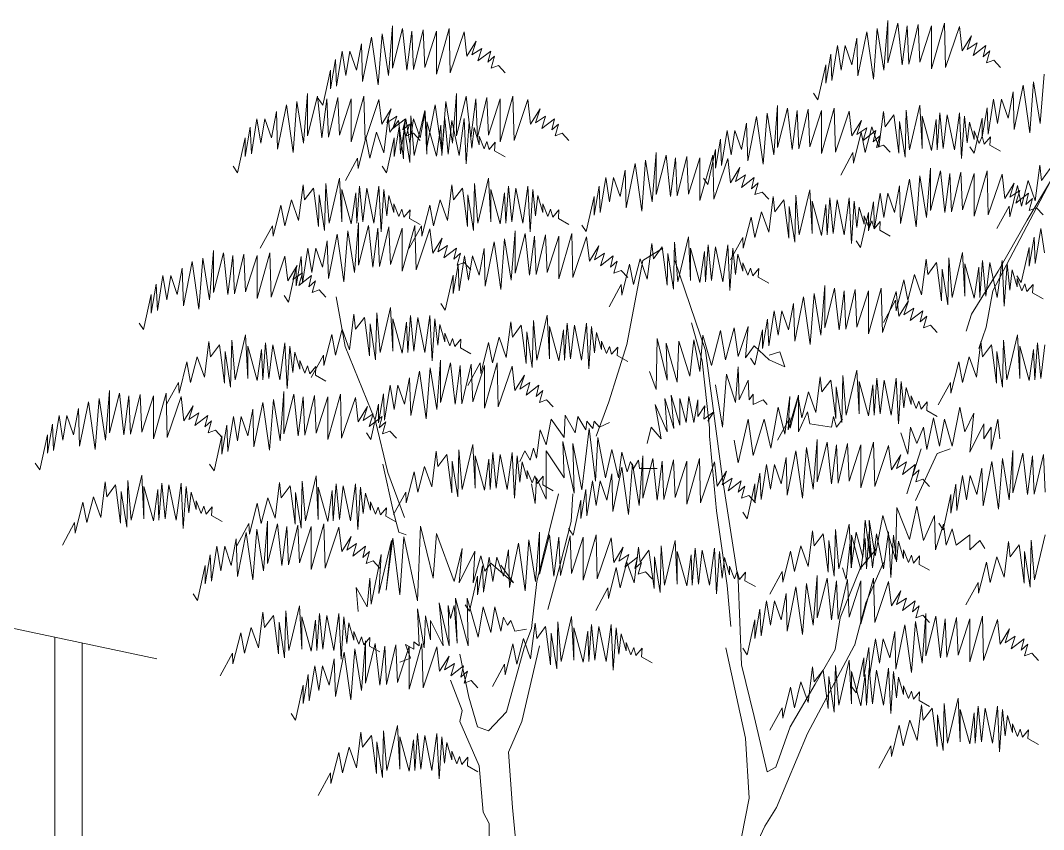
# Model space of a CAD drawing. Header units: metres. Extents: x 1628 to 1845, y 824 to 931.
# Drawn here: x 1634.07 to 1639.51, y 834.41 to 838.7 of the extents above; entities that cross this region are included whole.
import ezdxf

# ---------------------------------------------------------------- set-up
doc = ezdxf.new("R2010")
doc.units = ezdxf.units.M
doc.header["$LTSCALE"] = 0.15
doc.layers.add('Alvenaria ext', color=5, linetype='Continuous', lineweight=5)
doc.layers.add('P-ARVORE', color=114, linetype='Continuous', lineweight=0)

msp = doc.modelspace()

# ---------------------------------------------------------------- linework, layer by layer
at = {"layer": 'Alvenaria ext'}
for p, q in [((1631.4761, 836.0148), (1634.7964, 835.3148)), ((1634.2554, 835.4288), (1634.2554, 834.1768)), ((1634.3993, 835.3985), (1634.3993, 834.1768))]:
    msp.add_line(p, q, dxfattribs=at)
at = {"layer": 'P-ARVORE', "linetype": 'Continuous'}
for points in [[(1635.6538, 838.2881), (1635.6773, 838.2531), (1635.7186, 838.4389), (1635.7186, 838.3407), (1635.7451, 838.495), (1635.751, 838.3548), (1635.7804, 838.5406), (1635.801, 838.4109), (1635.8217, 838.5406), (1635.857, 838.4389), (1635.8835, 838.5792), (1635.8894, 838.3793), (1635.9365, 838.6143), (1635.9719, 838.3618), (1635.9925, 838.6318), (1636.0278, 838.4109), (1636.0485, 838.6739), (1636.0485, 838.4494), (1636.1015, 838.6598), (1636.125, 838.4389), (1636.1515, 838.6458), (1636.1604, 838.4424), (1636.2105, 838.6528), (1636.2193, 838.453), (1636.2812, 838.6458), (1636.2812, 838.4179), (1636.3489, 838.6598), (1636.3548, 838.4249), (1636.4284, 838.6423), (1636.4432, 838.5126), (1636.4932, 838.5932), (1636.4697, 838.5196), (1636.5227, 838.5546), (1636.5021, 838.488), (1636.5698, 838.5406), (1636.5551, 838.481), (1636.5904, 838.5126), (1636.5728, 838.4494), (1636.611, 838.4635), (1636.6464, 838.4249)], [(1638.2844, 838.317), (1638.308, 838.282), (1638.3492, 838.4678), (1638.3492, 838.3696), (1638.3757, 838.5239), (1638.3816, 838.3837), (1638.4111, 838.5695), (1638.4317, 838.4398), (1638.4523, 838.5695), (1638.4877, 838.4678), (1638.5142, 838.6081), (1638.5201, 838.4082), (1638.5672, 838.6431), (1638.6025, 838.3907), (1638.6232, 838.6607), (1638.6585, 838.4398), (1638.6791, 838.7028), (1638.6791, 838.4783), (1638.7322, 838.6887), (1638.7557, 838.4678), (1638.7822, 838.6747), (1638.7911, 838.4713), (1638.8411, 838.6817), (1638.85, 838.4818), (1638.9118, 838.6747), (1638.9118, 838.4468), (1638.9796, 838.6887), (1638.9855, 838.4538), (1639.0591, 838.6712), (1639.0738, 838.5415), (1639.1239, 838.6221), (1639.1003, 838.5485), (1639.1534, 838.5835), (1639.1327, 838.5169), (1639.2005, 838.5695), (1639.1858, 838.5099), (1639.2211, 838.5415), (1639.2034, 838.4783), (1639.2417, 838.4924), (1639.2771, 838.4538)], [(1639.1147, 838.0328), (1639.1383, 837.9977), (1639.1795, 838.1835), (1639.1795, 838.0854), (1639.206, 838.2397), (1639.2119, 838.0994), (1639.2413, 838.2852), (1639.262, 838.1555), (1639.2826, 838.2852), (1639.3179, 838.1835), (1639.3444, 838.3238), (1639.3503, 838.1239), (1639.3975, 838.3589), (1639.4328, 838.1064), (1639.4534, 838.3764), (1639.4888, 838.1555), (1639.5094, 838.4185)], [(1635.2016, 837.9288), (1635.2252, 837.8937), (1635.2664, 838.0795), (1635.2664, 837.9814), (1635.2929, 838.1357), (1635.2988, 837.9954), (1635.3283, 838.1812), (1635.3489, 838.0515), (1635.3695, 838.1812), (1635.4049, 838.0795), (1635.4314, 838.2198), (1635.4373, 838.0199), (1635.4844, 838.2549), (1635.5197, 838.0024), (1635.5404, 838.2724), (1635.5757, 838.0515), (1635.5963, 838.3145), (1635.5963, 838.0901), (1635.6493, 838.3005), (1635.6729, 838.0795), (1635.6994, 838.2864), (1635.7083, 838.0831), (1635.7583, 838.2935), (1635.7672, 838.0936), (1635.829, 838.2864), (1635.829, 838.0585), (1635.8968, 838.3005), (1635.9027, 838.0655), (1635.9763, 838.2829), (1635.991, 838.1532), (1636.0411, 838.2338), (1636.0175, 838.1602), (1636.0706, 838.1953), (1636.0499, 838.1286), (1636.1177, 838.1812), (1636.103, 838.1216), (1636.1383, 838.1532), (1636.1206, 838.0901), (1636.1589, 838.1041), (1636.1943, 838.0655)], [(1635.9926, 837.9288), (1636.0161, 837.8937), (1636.0574, 838.0795), (1636.0574, 837.9814), (1636.0839, 838.1357), (1636.0898, 837.9954), (1636.1192, 838.1812), (1636.1398, 838.0515), (1636.1605, 838.1812), (1636.1958, 838.0795), (1636.2223, 838.2198), (1636.2282, 838.0199), (1636.2753, 838.2549), (1636.3107, 838.0024), (1636.3313, 838.2724), (1636.3666, 838.0515), (1636.3873, 838.3145), (1636.3873, 838.0901), (1636.4403, 838.3005), (1636.4638, 838.0795), (1636.4904, 838.2864), (1636.4992, 838.0831), (1636.5493, 838.2935), (1636.5581, 838.0936), (1636.62, 838.2864), (1636.62, 838.0585), (1636.6877, 838.3005), (1636.6936, 838.0655), (1636.7672, 838.2829), (1636.782, 838.1532), (1636.832, 838.2338), (1636.8085, 838.1602), (1636.8615, 838.1953), (1636.8409, 838.1286), (1636.9086, 838.1812), (1636.8939, 838.1216), (1636.9292, 838.1532), (1636.9116, 838.0901), (1636.9499, 838.1041), (1636.9852, 838.0655)], [(1635.7981, 837.8533), (1635.8629, 837.9725), (1635.8658, 837.9164), (1635.9071, 838.0812), (1635.9277, 837.9725), (1635.963, 838.1093), (1636.0013, 838.0006), (1636.0249, 838.1899), (1636.0337, 838.1093), (1636.0809, 838.1724), (1636.1074, 837.969), (1636.1103, 838.1373), (1636.1398, 837.948), (1636.1457, 838.197), (1636.1633, 837.9866), (1636.2193, 838.225), (1636.2311, 837.9936), (1636.2311, 838.1654), (1636.2812, 837.9831), (1636.3047, 838.1479), (1636.3106, 837.9866), (1636.3253, 838.1829), (1636.343, 837.9936), (1636.3636, 838.1724), (1636.4019, 837.9866), (1636.4284, 838.1829), (1636.4402, 837.941), (1636.4549, 838.1654), (1636.4697, 838.0251), (1636.4814, 838.1338), (1636.508, 838.0427), (1636.508, 838.0883), (1636.5345, 838.0216), (1636.5492, 838.0602), (1636.561, 838.0181), (1636.5934, 838.0567), (1636.5904, 838.0111), (1636.6464, 837.9795)], [(1637.6993, 837.8664), (1637.7229, 837.8313), (1637.7641, 838.0171), (1637.7641, 837.919), (1637.7906, 838.0733), (1637.7965, 837.933), (1637.826, 838.1188), (1637.8466, 837.9891), (1637.8672, 838.1188), (1637.9026, 838.0171), (1637.9291, 838.1574), (1637.935, 837.9575), (1637.9821, 838.1925), (1638.0174, 837.94), (1638.0381, 838.21), (1638.0734, 837.9891), (1638.094, 838.2521), (1638.094, 838.0277), (1638.147, 838.2381), (1638.1706, 838.0171), (1638.1971, 838.224), (1638.206, 838.0207), (1638.256, 838.2311), (1638.2649, 838.0312), (1638.3267, 838.224), (1638.3267, 837.9961), (1638.3945, 838.2381), (1638.4004, 838.0031), (1638.474, 838.2205), (1638.4887, 838.0908), (1638.5388, 838.1714), (1638.5152, 838.0978), (1638.5682, 838.1329), (1638.5476, 838.0662), (1638.6154, 838.1188), (1638.6006, 838.0592), (1638.636, 838.0908), (1638.6183, 838.0277), (1638.6566, 838.0417), (1638.692, 838.0031)], [(1638.4288, 837.8822), (1638.4936, 838.0014), (1638.4965, 837.9453), (1638.5377, 838.1101), (1638.5584, 838.0014), (1638.5937, 838.1382), (1638.632, 838.0295), (1638.6556, 838.2188), (1638.6644, 838.1382), (1638.7115, 838.2013), (1638.738, 837.9979), (1638.741, 838.1662), (1638.7704, 837.9769), (1638.7763, 838.2259), (1638.794, 838.0154), (1638.85, 838.2539), (1638.8618, 838.0225), (1638.8618, 838.1943), (1638.9118, 838.0119), (1638.9354, 838.1768), (1638.9413, 838.0154), (1638.956, 838.2118), (1638.9737, 838.0225), (1638.9943, 838.2013), (1639.0326, 838.0154), (1639.0591, 838.2118), (1639.0709, 837.9699), (1639.0856, 838.1943), (1639.1003, 838.054), (1639.1121, 838.1627), (1639.1386, 838.0716), (1639.1386, 838.1171), (1639.1651, 838.0505), (1639.1799, 838.0891), (1639.1916, 838.047), (1639.224, 838.0856), (1639.2211, 838.04), (1639.2771, 838.0084)], [(1637.0541, 837.6168), (1637.0777, 837.5817), (1637.1189, 837.7675), (1637.1189, 837.6694), (1637.1454, 837.8237), (1637.1513, 837.6834), (1637.1807, 837.8692), (1637.2014, 837.7395), (1637.222, 837.8692), (1637.2573, 837.7675), (1637.2838, 837.9078), (1637.2897, 837.7079), (1637.3369, 837.9429), (1637.3722, 837.6904), (1637.3928, 837.9604), (1637.4282, 837.7395), (1637.4488, 838.0025), (1637.4488, 837.7781), (1637.5018, 837.9885), (1637.5254, 837.7675), (1637.5519, 837.9744), (1637.5607, 837.7711), (1637.6108, 837.9815), (1637.6196, 837.7816), (1637.6815, 837.9744), (1637.6815, 837.7465), (1637.7492, 837.9885), (1637.7551, 837.7535), (1637.8288, 837.9709), (1637.8435, 837.8412), (1637.8936, 837.9218), (1637.87, 837.8482), (1637.923, 837.8833), (1637.9024, 837.8166), (1637.9701, 837.8692), (1637.9554, 837.8096), (1637.9908, 837.8412), (1637.9731, 837.7781), (1638.0114, 837.7921), (1638.0467, 837.7535)], [(1638.5111, 837.5336), (1638.5346, 837.4985), (1638.5759, 837.6843), (1638.5759, 837.5862), (1638.6024, 837.7405), (1638.6083, 837.6002), (1638.6377, 837.786), (1638.6584, 837.6563), (1638.679, 837.786), (1638.7143, 837.6843), (1638.7408, 837.8246), (1638.7467, 837.6247), (1638.7938, 837.8597), (1638.8292, 837.6072), (1638.8498, 837.8772), (1638.8852, 837.6563), (1638.9058, 837.9193), (1638.9058, 837.6949), (1638.9588, 837.9053), (1638.9824, 837.6843), (1639.0089, 837.8912), (1639.0177, 837.6878), (1639.0678, 837.8983), (1639.0766, 837.6984), (1639.1385, 837.8912), (1639.1385, 837.6633), (1639.2062, 837.9053), (1639.2121, 837.6703), (1639.2857, 837.8877), (1639.3005, 837.758), (1639.3505, 837.8386), (1639.327, 837.765), (1639.38, 837.8001), (1639.3594, 837.7334), (1639.4271, 837.786), (1639.4124, 837.7264), (1639.4477, 837.758), (1639.4301, 837.6949), (1639.4684, 837.7089), (1639.5037, 837.6703)], [(1639.259, 837.5979), (1639.3238, 837.7172), (1639.3268, 837.661), (1639.368, 837.8259), (1639.3886, 837.7172), (1639.424, 837.8539), (1639.4623, 837.7452), (1639.4858, 837.9346), (1639.4947, 837.8539), (1639.5418, 837.917)], [(1635.346, 837.4939), (1635.4108, 837.6132), (1635.4137, 837.557), (1635.4549, 837.7219), (1635.4756, 837.6132), (1635.5109, 837.7499), (1635.5492, 837.6412), (1635.5728, 837.8306), (1635.5816, 837.7499), (1635.6287, 837.813), (1635.6552, 837.6096), (1635.6582, 837.778), (1635.6876, 837.5886), (1635.6935, 837.8376), (1635.7112, 837.6272), (1635.7672, 837.8656), (1635.7789, 837.6342), (1635.7789, 837.806), (1635.829, 837.6237), (1635.8526, 837.7885), (1635.8585, 837.6272), (1635.8732, 837.8236), (1635.8909, 837.6342), (1635.9115, 837.813), (1635.9498, 837.6272), (1635.9763, 837.8236), (1635.9881, 837.5816), (1636.0028, 837.806), (1636.0175, 837.6658), (1636.0293, 837.7745), (1636.0558, 837.6833), (1636.0558, 837.7289), (1636.0823, 837.6622), (1636.0971, 837.7008), (1636.1088, 837.6587), (1636.1412, 837.6973), (1636.1383, 837.6517), (1636.1943, 837.6202)], [(1636.1369, 837.4939), (1636.2017, 837.6132), (1636.2046, 837.557), (1636.2459, 837.7219), (1636.2665, 837.6132), (1636.3018, 837.7499), (1636.3401, 837.6412), (1636.3637, 837.8306), (1636.3725, 837.7499), (1636.4197, 837.813), (1636.4462, 837.6096), (1636.4491, 837.778), (1636.4786, 837.5886), (1636.4845, 837.8376), (1636.5021, 837.6272), (1636.5581, 837.8656), (1636.5699, 837.6342), (1636.5699, 837.806), (1636.62, 837.6237), (1636.6435, 837.7885), (1636.6494, 837.6272), (1636.6641, 837.8236), (1636.6818, 837.6342), (1636.7024, 837.813), (1636.7407, 837.6272), (1636.7672, 837.8236), (1636.779, 837.5816), (1636.7937, 837.806), (1636.8085, 837.6658), (1636.8203, 837.7745), (1636.8468, 837.6833), (1636.8468, 837.7289), (1636.8733, 837.6622), (1636.888, 837.7008), (1636.8998, 837.6587), (1636.9322, 837.6973), (1636.9292, 837.6517), (1636.9852, 837.6202)], [(1639.0949, 837.053), (1639.1244, 837.1442), (1639.2658, 837.3721), (1639.4189, 837.6421), (1639.5426, 837.849), (1639.2363, 837.2669), (1639.201, 837.0741), (1639.1627, 836.9618)], [(1637.8437, 837.4315), (1637.9085, 837.5508), (1637.9114, 837.4946), (1637.9526, 837.6595), (1637.9733, 837.5508), (1638.0086, 837.6875), (1638.0469, 837.5788), (1638.0705, 837.7682), (1638.0793, 837.6875), (1638.1264, 837.7506), (1638.1529, 837.5472), (1638.1559, 837.7156), (1638.1853, 837.5262), (1638.1912, 837.7752), (1638.2089, 837.5648), (1638.2649, 837.8032), (1638.2766, 837.5718), (1638.2766, 837.7436), (1638.3267, 837.5613), (1638.3503, 837.7261), (1638.3562, 837.5648), (1638.3709, 837.7612), (1638.3886, 837.5718), (1638.4092, 837.7506), (1638.4475, 837.5648), (1638.474, 837.7612), (1638.4858, 837.5192), (1638.5005, 837.7436), (1638.5152, 837.6034), (1638.527, 837.7121), (1638.5535, 837.6209), (1638.5535, 837.6665), (1638.58, 837.5998), (1638.5948, 837.6384), (1638.6065, 837.5963), (1638.6389, 837.6349), (1638.636, 837.5893), (1638.692, 837.5578)], [(1635.4722, 837.2424), (1635.4958, 837.2073), (1635.537, 837.3931), (1635.537, 837.295), (1635.5635, 837.4492), (1635.5694, 837.309), (1635.5989, 837.4948), (1635.6195, 837.3651), (1635.6401, 837.4948), (1635.6755, 837.3931), (1635.702, 837.5334), (1635.7079, 837.3335), (1635.755, 837.5685), (1635.7903, 837.316), (1635.8109, 837.586), (1635.8463, 837.3651), (1635.8669, 837.6281), (1635.8669, 837.4037), (1635.9199, 837.6141), (1635.9435, 837.3931), (1635.97, 837.6), (1635.9788, 837.3966), (1636.0289, 837.6071), (1636.0377, 837.4072), (1636.0996, 837.6), (1636.0996, 837.3721), (1636.1674, 837.6141), (1636.1732, 837.3791), (1636.2469, 837.5965), (1636.2616, 837.4668), (1636.3117, 837.5474), (1636.2881, 837.4738), (1636.3411, 837.5089), (1636.3205, 837.4422), (1636.3883, 837.4948), (1636.3735, 837.4352), (1636.4089, 837.4668), (1636.3912, 837.4037), (1636.4295, 837.4177), (1636.4648, 837.3791)], [(1636.3048, 837.2008), (1636.3283, 837.1657), (1636.3696, 837.3515), (1636.3696, 837.2534), (1636.3961, 837.4076), (1636.402, 837.2674), (1636.4314, 837.4532), (1636.4521, 837.3235), (1636.4727, 837.4532), (1636.508, 837.3515), (1636.5345, 837.4918), (1636.5404, 837.2919), (1636.5875, 837.5269), (1636.6229, 837.2744), (1636.6435, 837.5444), (1636.6789, 837.3235), (1636.6995, 837.5865), (1636.6995, 837.3621), (1636.7525, 837.5725), (1636.7761, 837.3515), (1636.8026, 837.5584), (1636.8114, 837.355), (1636.8615, 837.5655), (1636.8703, 837.3656), (1636.9322, 837.5584), (1636.9322, 837.3305), (1636.9999, 837.5725), (1637.0058, 837.3375), (1637.0794, 837.5549), (1637.0942, 837.4252), (1637.1442, 837.5058), (1637.1207, 837.4322), (1637.1737, 837.4673), (1637.1531, 837.4006), (1637.2208, 837.4532), (1637.2061, 837.3936), (1637.2414, 837.4252), (1637.2238, 837.3621), (1637.2621, 837.3761), (1637.2974, 837.3375)], [(1639.3645, 837.3464), (1639.388, 837.3113), (1639.4293, 837.4971), (1639.4293, 837.399), (1639.4558, 837.5532), (1639.4617, 837.413), (1639.4911, 837.5988), (1639.5117, 837.4691)], [(1637.1984, 837.1819), (1637.2632, 837.3012), (1637.2662, 837.245), (1637.3074, 837.4099), (1637.328, 837.3012), (1637.3634, 837.4379), (1637.4017, 837.3292), (1637.4252, 837.5186), (1637.4341, 837.4379), (1637.4812, 837.501), (1637.5077, 837.2976), (1637.5106, 837.466), (1637.5401, 837.2766), (1637.546, 837.5256), (1637.5637, 837.3152), (1637.6196, 837.5536), (1637.6314, 837.3222), (1637.6314, 837.494), (1637.6815, 837.3117), (1637.705, 837.4765), (1637.7109, 837.3152), (1637.7257, 837.5116), (1637.7433, 837.3222), (1637.764, 837.501), (1637.8022, 837.3152), (1637.8288, 837.5116), (1637.8405, 837.2696), (1637.8553, 837.494), (1637.87, 837.3538), (1637.8818, 837.4625), (1637.9083, 837.3713), (1637.9083, 837.4169), (1637.9348, 837.3502), (1637.9495, 837.3888), (1637.9613, 837.3467), (1637.9937, 837.3853), (1637.9908, 837.3397), (1638.0467, 837.3082)], [(1634.7021, 837.0968), (1634.7257, 837.0617), (1634.7669, 837.2475), (1634.7669, 837.1494), (1634.7934, 837.3036), (1634.7993, 837.1634), (1634.8287, 837.3492), (1634.8494, 837.2195), (1634.87, 837.3492), (1634.9053, 837.2475), (1634.9318, 837.3878), (1634.9377, 837.1879), (1634.9849, 837.4229), (1635.0202, 837.1704), (1635.0408, 837.4404), (1635.0762, 837.2195), (1635.0968, 837.4825), (1635.0968, 837.2581), (1635.1498, 837.4685), (1635.1734, 837.2475), (1635.1999, 837.4544), (1635.2087, 837.251), (1635.2588, 837.4614), (1635.2676, 837.2616), (1635.3295, 837.4544), (1635.3295, 837.2265), (1635.3972, 837.4685), (1635.4031, 837.2335), (1635.4768, 837.4509), (1635.4915, 837.3212), (1635.5416, 837.4018), (1635.518, 837.3282), (1635.571, 837.3633), (1635.5504, 837.2966), (1635.6181, 837.3492), (1635.6034, 837.2896), (1635.6388, 837.3212), (1635.6211, 837.2581), (1635.6594, 837.2721), (1635.6947, 837.2335)], [(1638.6554, 837.0987), (1638.7202, 837.218), (1638.7232, 837.1618), (1638.7644, 837.3267), (1638.785, 837.218), (1638.8204, 837.3547), (1638.8586, 837.246), (1638.8822, 837.4354), (1638.891, 837.3547), (1638.9382, 837.4178), (1638.9647, 837.2144), (1638.9676, 837.3828), (1638.9971, 837.1934), (1639.003, 837.4424), (1639.0206, 837.232), (1639.0766, 837.4704), (1639.0884, 837.239), (1639.0884, 837.4108), (1639.1385, 837.2285), (1639.162, 837.3933), (1639.1679, 837.232), (1639.1827, 837.4284), (1639.2003, 837.239), (1639.2209, 837.4178), (1639.2592, 837.232), (1639.2857, 837.4284), (1639.2975, 837.1864), (1639.3123, 837.4108), (1639.327, 837.2706), (1639.3388, 837.3793), (1639.3653, 837.2881), (1639.3653, 837.3337), (1639.3918, 837.267), (1639.4065, 837.3056), (1639.4183, 837.2635), (1639.4507, 837.3021), (1639.4477, 837.2565), (1639.5037, 837.225)], [(1637.9491, 836.9096), (1637.9727, 836.8745), (1638.0139, 837.0603), (1638.0139, 836.9622), (1638.0404, 837.1164), (1638.0463, 836.9762), (1638.0758, 837.162), (1638.0964, 837.0323), (1638.117, 837.162), (1638.1523, 837.0603), (1638.1788, 837.2006), (1638.1847, 837.0007), (1638.2319, 837.2357), (1638.2672, 836.9832), (1638.2878, 837.2532), (1638.3232, 837.0323), (1638.3438, 837.2953), (1638.3438, 837.0709), (1638.3968, 837.2813), (1638.4204, 837.0603), (1638.4469, 837.2672), (1638.4557, 837.0638), (1638.5058, 837.2742), (1638.5146, 837.0744), (1638.5765, 837.2672), (1638.5765, 837.0393), (1638.6442, 837.2813), (1638.6501, 837.0463), (1638.7238, 837.2637), (1638.7385, 837.134), (1638.7886, 837.2146), (1638.765, 837.141), (1638.818, 837.1761), (1638.7974, 837.1094), (1638.8651, 837.162), (1638.8504, 837.1024), (1638.8858, 837.134), (1638.8681, 837.0709), (1638.9064, 837.0849), (1638.9417, 837.0463)], [(1635.6165, 836.8075), (1635.6813, 836.9268), (1635.6843, 836.8706), (1635.7255, 837.0355), (1635.7461, 836.9268), (1635.7815, 837.0635), (1635.8198, 836.9548), (1635.8433, 837.1442), (1635.8522, 837.0635), (1635.8993, 837.1266), (1635.9258, 836.9232), (1635.9288, 837.0916), (1635.9582, 836.9022), (1635.9641, 837.1512), (1635.9818, 836.9408), (1636.0377, 837.1792), (1636.0495, 836.9478), (1636.0495, 837.1196), (1636.0996, 836.9373), (1636.1232, 837.1021), (1636.1291, 836.9408), (1636.1438, 837.1372), (1636.1615, 836.9478), (1636.1821, 837.1266), (1636.2204, 836.9408), (1636.2469, 837.1372), (1636.2587, 836.8952), (1636.2734, 837.1196), (1636.2881, 836.9794), (1636.2999, 837.0881), (1636.3264, 836.9969), (1636.3264, 837.0425), (1636.3529, 836.9758), (1636.3676, 837.0144), (1636.3794, 836.9723), (1636.4118, 837.0109), (1636.4089, 836.9653), (1636.4648, 836.9338)], [(1636.4491, 836.7659), (1636.5139, 836.8852), (1636.5169, 836.829), (1636.5581, 836.9939), (1636.5787, 836.8852), (1636.6141, 837.0219), (1636.6523, 836.9132), (1636.6759, 837.1026), (1636.6847, 837.0219), (1636.7319, 837.085), (1636.7584, 836.8816), (1636.7613, 837.05), (1636.7908, 836.8606), (1636.7967, 837.1096), (1636.8144, 836.8992), (1636.8703, 837.1376), (1636.8821, 836.9062), (1636.8821, 837.078), (1636.9322, 836.8957), (1636.9557, 837.0605), (1636.9616, 836.8992), (1636.9764, 837.0956), (1636.994, 836.9062), (1637.0146, 837.085), (1637.0529, 836.8992), (1637.0794, 837.0956), (1637.0912, 836.8536), (1637.106, 837.078), (1637.1207, 836.9378), (1637.1325, 837.0465), (1637.159, 836.9553), (1637.159, 837.0009), (1637.1855, 836.9342), (1637.2002, 836.9728), (1637.212, 836.9307), (1637.2444, 836.9693), (1637.2414, 836.9237), (1637.2974, 836.8922)], [(1634.8464, 836.6619), (1634.9112, 836.7811), (1634.9142, 836.725), (1634.9554, 836.8899), (1634.976, 836.7811), (1635.0114, 836.9179), (1635.0497, 836.8092), (1635.0732, 836.9986), (1635.0821, 836.9179), (1635.1292, 836.981), (1635.1557, 836.7776), (1635.1586, 836.946), (1635.1881, 836.7566), (1635.194, 837.0056), (1635.2117, 836.7952), (1635.2676, 837.0336), (1635.2794, 836.8022), (1635.2794, 836.974), (1635.3295, 836.7917), (1635.353, 836.9565), (1635.3589, 836.7952), (1635.3737, 836.9916), (1635.3913, 836.8022), (1635.412, 836.981), (1635.4502, 836.7952), (1635.4768, 836.9916), (1635.4885, 836.7496), (1635.5033, 836.974), (1635.518, 836.8338), (1635.5298, 836.9425), (1635.5563, 836.8513), (1635.5563, 836.8969), (1635.5828, 836.8302), (1635.5975, 836.8688), (1635.6093, 836.8267), (1635.6417, 836.8653), (1635.6388, 836.8197), (1635.6947, 836.7882)], [(1637.413, 836.8391), (1637.4484, 836.7444), (1637.4543, 837.0144), (1637.5073, 836.7935), (1637.5014, 836.9899), (1637.5603, 836.783), (1637.5692, 837.0004), (1637.6281, 836.8146), (1637.6487, 837.0074), (1637.6811, 836.8391), (1637.6958, 837.032), (1637.7429, 836.8707), (1637.7901, 837.0565), (1637.8166, 836.9022), (1637.8637, 837.0706), (1637.8843, 836.9198), (1637.9373, 837.0776), (1637.9226, 836.9128), (1637.9697, 836.9759), (1638.0493, 836.9022), (1638.1317, 836.8637), (1638.1052, 836.9443), (1638.0493, 836.9268)], [(1638.9468, 836.6619), (1639.0116, 836.7811), (1639.0146, 836.725), (1639.0558, 836.8899), (1639.0764, 836.7811), (1639.1118, 836.9179), (1639.15, 836.8092), (1639.1736, 836.9986), (1639.1824, 836.9179), (1639.2296, 836.981), (1639.2561, 836.7776), (1639.259, 836.946), (1639.2885, 836.7566), (1639.2944, 837.0056), (1639.312, 836.7952), (1639.368, 837.0336), (1639.3798, 836.8022), (1639.3798, 836.974), (1639.4299, 836.7917), (1639.4534, 836.9565), (1639.4593, 836.7952), (1639.474, 836.9916), (1639.4917, 836.8022), (1639.5123, 836.981)], [(1635.9093, 836.5144), (1635.9329, 836.4793), (1635.9741, 836.6651), (1635.9741, 836.567), (1636.0006, 836.7212), (1636.0065, 836.581), (1636.036, 836.7668), (1636.0566, 836.6371), (1636.0772, 836.7668), (1636.1126, 836.6651), (1636.1391, 836.8054), (1636.145, 836.6055), (1636.1921, 836.8405), (1636.2274, 836.588), (1636.248, 836.858), (1636.2834, 836.6371), (1636.304, 836.9001), (1636.304, 836.6757), (1636.357, 836.8861), (1636.3806, 836.6651), (1636.4071, 836.872), (1636.4159, 836.6686), (1636.466, 836.879), (1636.4748, 836.6792), (1636.5367, 836.872), (1636.5367, 836.6441), (1636.6044, 836.8861), (1636.6103, 836.6511), (1636.684, 836.8685), (1636.6987, 836.7388), (1636.7488, 836.8194), (1636.7252, 836.7458), (1636.7782, 836.7809), (1636.7576, 836.7142), (1636.8254, 836.7668), (1636.8106, 836.7072), (1636.846, 836.7388), (1636.8283, 836.6757), (1636.8666, 836.6897), (1636.9019, 836.6511)], [(1637.7636, 836.769), (1637.8019, 836.5446), (1637.8225, 836.8251), (1637.8696, 836.6743), (1637.8843, 836.8637), (1637.8902, 836.6883), (1637.9373, 836.7935), (1637.9432, 836.6883), (1637.9639, 836.7199), (1637.9639, 836.6638), (1638.0169, 836.6883), (1638.0375, 836.6638)], [(1638.0934, 836.4747), (1638.1582, 836.5939), (1638.1612, 836.5378), (1638.2024, 836.7027), (1638.223, 836.5939), (1638.2584, 836.7307), (1638.2967, 836.622), (1638.3202, 836.8114), (1638.3291, 836.7307), (1638.3762, 836.7938), (1638.4027, 836.5904), (1638.4056, 836.7588), (1638.4351, 836.5694), (1638.441, 836.8184), (1638.4587, 836.608), (1638.5146, 836.8464), (1638.5264, 836.615), (1638.5264, 836.7868), (1638.5765, 836.6045), (1638.6001, 836.7693), (1638.6059, 836.608), (1638.6207, 836.8044), (1638.6383, 836.615), (1638.659, 836.7938), (1638.6973, 836.608), (1638.7238, 836.8044), (1638.7355, 836.5624), (1638.7503, 836.7868), (1638.765, 836.6465), (1638.7768, 836.7553), (1638.8033, 836.6641), (1638.8033, 836.7097), (1638.8298, 836.643), (1638.8445, 836.6816), (1638.8563, 836.6395), (1638.8887, 836.6781), (1638.8858, 836.6325), (1638.9417, 836.601)], [(1634.1505, 836.3526), (1634.1741, 836.3175), (1634.2153, 836.5034), (1634.2153, 836.4052), (1634.2418, 836.5595), (1634.2477, 836.4192), (1634.2772, 836.6051), (1634.2978, 836.4753), (1634.3184, 836.6051), (1634.3538, 836.5034), (1634.3803, 836.6436), (1634.3862, 836.4437), (1634.4333, 836.6787), (1634.4686, 836.4262), (1634.4893, 836.6962), (1634.5246, 836.4753), (1634.5452, 836.7383), (1634.5452, 836.5139), (1634.5982, 836.7243), (1634.6218, 836.5034), (1634.6483, 836.7103), (1634.6571, 836.5069), (1634.7072, 836.7173), (1634.7161, 836.5174), (1634.7779, 836.7103), (1634.7779, 836.4823), (1634.8457, 836.7243), (1634.8515, 836.4893), (1634.9252, 836.7067), (1634.9399, 836.577), (1634.99, 836.6577), (1634.9664, 836.584), (1635.0194, 836.6191), (1634.9988, 836.5525), (1635.0666, 836.6051), (1635.0518, 836.5454), (1635.0872, 836.577), (1635.0695, 836.5139), (1635.1078, 836.5279), (1635.1431, 836.4893)], [(1635.0767, 836.3479), (1635.1003, 836.3129), (1635.1415, 836.4987), (1635.1415, 836.4005), (1635.1681, 836.5548), (1635.1739, 836.4146), (1635.2034, 836.6004), (1635.224, 836.4707), (1635.2446, 836.6004), (1635.28, 836.4987), (1635.3065, 836.639), (1635.3124, 836.4391), (1635.3595, 836.6741), (1635.3949, 836.4216), (1635.4155, 836.6916), (1635.4508, 836.4707), (1635.4714, 836.7337), (1635.4714, 836.5093), (1635.5245, 836.7197), (1635.548, 836.4987), (1635.5745, 836.7056), (1635.5834, 836.5022), (1635.6334, 836.7126), (1635.6423, 836.5128), (1635.7041, 836.7056), (1635.7041, 836.4777), (1635.7719, 836.7197), (1635.7778, 836.4847), (1635.8514, 836.7021), (1635.8661, 836.5724), (1635.9162, 836.653), (1635.8926, 836.5794), (1635.9457, 836.6145), (1635.925, 836.5478), (1635.9928, 836.6004), (1635.9781, 836.5408), (1636.0134, 836.5724), (1635.9957, 836.5093), (1636.034, 836.5233), (1636.0694, 836.4847)], [(1637.4013, 836.4569), (1637.4219, 836.5446), (1637.4749, 836.4814), (1637.4425, 836.6638), (1637.5073, 836.52), (1637.4955, 836.6953), (1637.5427, 836.5375), (1637.5279, 836.7129), (1637.5751, 836.5551), (1637.5751, 836.6953), (1637.6075, 836.5691), (1637.6222, 836.7059), (1637.6487, 836.5691), (1637.6693, 836.6883), (1637.6693, 836.6007), (1637.7076, 836.6568), (1637.7017, 836.5866), (1637.7547, 836.6252), (1637.7223, 836.5761)], [(1637.8637, 836.4744), (1637.8843, 836.3552), (1637.9373, 836.5866), (1637.9639, 836.3938), (1638.0228, 836.5866), (1638.0581, 836.4323), (1638.0964, 836.6498), (1638.1317, 836.506), (1638.1583, 836.7059), (1638.1494, 836.5305), (1638.2054, 836.7129), (1638.2054, 836.52), (1638.2525, 836.6252), (1638.2643, 836.5621), (1638.3792, 836.5446), (1638.3909, 836.6007), (1638.4057, 836.5446), (1638.4381, 836.5866)], [(1638.7474, 836.513), (1638.7856, 836.4008), (1638.8004, 836.5446), (1638.8328, 836.4569), (1638.8681, 836.5446), (1638.8858, 836.4253), (1638.9211, 836.5936), (1638.9535, 836.4429), (1638.98, 836.5866), (1639.0213, 836.4429), (1639.0625, 836.6498), (1639.089, 836.52), (1639.1362, 836.6182), (1639.1155, 836.4113), (1639.1892, 836.5621), (1639.1892, 836.4814), (1639.2275, 836.5446), (1639.2275, 836.4253), (1639.2628, 836.5866), (1639.2746, 836.4814)], [(1636.7238, 836.3622), (1636.7503, 836.4183), (1636.7798, 836.3692), (1636.7974, 836.4323), (1636.8122, 836.3797), (1636.8328, 836.5305), (1636.8652, 836.4499), (1636.8917, 836.5866), (1636.9594, 836.4884), (1636.9653, 836.6077), (1637.0184, 836.513), (1637.0331, 836.6007), (1637.0743, 836.5305), (1637.0802, 836.5761), (1637.1126, 836.5375), (1637.1185, 836.5761), (1637.148, 836.5446), (1637.201, 836.5691)], [(1636.7857, 836.243), (1636.8063, 836.1378), (1636.8122, 836.2745), (1636.8652, 836.1623), (1636.8652, 836.4183), (1636.9594, 836.2745), (1636.9536, 836.4674), (1637.0125, 836.1939), (1637.0066, 836.4569), (1637.0537, 836.2114), (1637.092, 836.5375), (1637.1273, 836.257), (1637.1391, 836.4884), (1637.1804, 836.2745), (1637.2128, 836.4253), (1637.2481, 836.2745), (1637.2658, 836.4113), (1637.2952, 836.3061), (1637.3129, 836.3622), (1637.3276, 836.3236), (1637.3541, 836.3692), (1637.36, 836.3236), (1637.4543, 836.3236)], [(1636.0536, 836.0795), (1636.1184, 836.1987), (1636.1214, 836.1426), (1636.1626, 836.3075), (1636.1832, 836.1987), (1636.2186, 836.3355), (1636.2569, 836.2268), (1636.2804, 836.4162), (1636.2893, 836.3355), (1636.3364, 836.3986), (1636.3629, 836.1952), (1636.3659, 836.3636), (1636.3953, 836.1742), (1636.4012, 836.4232), (1636.4189, 836.2128), (1636.4748, 836.4512), (1636.4866, 836.2198), (1636.4866, 836.3916), (1636.5367, 836.2093), (1636.5603, 836.3741), (1636.5662, 836.2128), (1636.5809, 836.4091), (1636.5986, 836.2198), (1636.6192, 836.3986), (1636.6575, 836.2128), (1636.684, 836.4091), (1636.6958, 836.1672), (1636.7105, 836.3916), (1636.7252, 836.2513), (1636.737, 836.3601), (1636.7635, 836.2689), (1636.7635, 836.3145), (1636.79, 836.2478), (1636.8047, 836.2864), (1636.8165, 836.2443), (1636.8489, 836.2829), (1636.846, 836.2373), (1636.9019, 836.2058)], [(1637.9086, 836.0926), (1637.9322, 836.0575), (1637.9734, 836.2434), (1637.9734, 836.1452), (1637.9999, 836.2995), (1638.0058, 836.1592), (1638.0353, 836.3451), (1638.0559, 836.2153), (1638.0765, 836.3451), (1638.1119, 836.2434), (1638.1384, 836.3836), (1638.1443, 836.1837), (1638.1914, 836.4187), (1638.2267, 836.1662), (1638.2474, 836.4362), (1638.2827, 836.2153), (1638.3033, 836.4783), (1638.3033, 836.2539), (1638.3563, 836.4643), (1638.3799, 836.2434), (1638.4064, 836.4503), (1638.4153, 836.2469), (1638.4653, 836.4573), (1638.4742, 836.2574), (1638.536, 836.4503), (1638.536, 836.2223), (1638.6038, 836.4643), (1638.6097, 836.2293), (1638.6833, 836.4467), (1638.698, 836.317), (1638.7481, 836.3977), (1638.7245, 836.324), (1638.7775, 836.3591), (1638.7569, 836.2925), (1638.8247, 836.3451), (1638.8099, 836.2854), (1638.8453, 836.317), (1638.8276, 836.2539), (1638.8659, 836.2679), (1638.9013, 836.2293)], [(1636.9836, 836.0059), (1637.0071, 835.9708), (1637.0484, 836.1567), (1637.0484, 836.0585), (1637.0749, 836.2128), (1637.0808, 836.0725), (1637.1102, 836.2584), (1637.1308, 836.1286), (1637.1514, 836.2584), (1637.1868, 836.1567), (1637.2133, 836.297), (1637.2192, 836.0971), (1637.2663, 836.332), (1637.3017, 836.0795), (1637.3223, 836.3496), (1637.3576, 836.1286), (1637.3782, 836.3916), (1637.3782, 836.1672), (1637.4313, 836.3776), (1637.4548, 836.1567), (1637.4813, 836.3636), (1637.4902, 836.1602), (1637.5403, 836.3706), (1637.5491, 836.1707), (1637.6109, 836.3636), (1637.6109, 836.1357), (1637.6787, 836.3776), (1637.6846, 836.1427), (1637.7582, 836.3601), (1637.7729, 836.2303), (1637.823, 836.311), (1637.7995, 836.2373), (1637.8525, 836.2724), (1637.8319, 836.2058), (1637.8996, 836.2584), (1637.8849, 836.1988), (1637.9202, 836.2303), (1637.9025, 836.1672), (1637.9408, 836.1812), (1637.9762, 836.1427)], [(1638.7798, 836.1904), (1638.8563, 836.4288)], [(1638.8269, 836.1553), (1638.9418, 836.4043), (1639.0095, 836.4288)], [(1638.9493, 836.0348), (1638.9729, 835.9997), (1639.0141, 836.1856), (1639.0141, 836.0874), (1639.0406, 836.2417), (1639.0465, 836.1014), (1639.076, 836.2873), (1639.0966, 836.1575), (1639.1172, 836.2873), (1639.1526, 836.1856), (1639.1791, 836.3258), (1639.185, 836.126), (1639.2321, 836.3609), (1639.2674, 836.1084), (1639.2881, 836.3784), (1639.3234, 836.1575), (1639.344, 836.4205), (1639.344, 836.1961), (1639.397, 836.4065), (1639.4206, 836.1856), (1639.4471, 836.3925), (1639.456, 836.1891), (1639.506, 836.3995), (1639.5149, 836.1996)], [(1634.2948, 835.9177), (1634.3596, 836.037), (1634.3626, 835.9809), (1634.4038, 836.1457), (1634.4244, 836.037), (1634.4598, 836.1737), (1634.4981, 836.065), (1634.5217, 836.2544), (1634.5305, 836.1737), (1634.5776, 836.2369), (1634.6041, 836.0335), (1634.6071, 836.2018), (1634.6365, 836.0124), (1634.6424, 836.2614), (1634.6601, 836.051), (1634.7161, 836.2895), (1634.7278, 836.058), (1634.7278, 836.2298), (1634.7779, 836.0475), (1634.8015, 836.2123), (1634.8074, 836.051), (1634.8221, 836.2474), (1634.8398, 836.058), (1634.8604, 836.2369), (1634.8987, 836.051), (1634.9252, 836.2474), (1634.937, 836.0054), (1634.9517, 836.2298), (1634.9664, 836.0896), (1634.9782, 836.1983), (1635.0047, 836.1071), (1635.0047, 836.1527), (1635.0312, 836.0861), (1635.0459, 836.1246), (1635.0577, 836.0826), (1635.0901, 836.1211), (1635.0872, 836.0755), (1635.1431, 836.044)], [(1635.2211, 835.9131), (1635.2859, 836.0323), (1635.2888, 835.9762), (1635.3301, 836.1411), (1635.3507, 836.0323), (1635.386, 836.1691), (1635.4243, 836.0604), (1635.4479, 836.2498), (1635.4567, 836.1691), (1635.5038, 836.2322), (1635.5304, 836.0288), (1635.5333, 836.1972), (1635.5628, 836.0078), (1635.5686, 836.2568), (1635.5863, 836.0464), (1635.6423, 836.2848), (1635.6541, 836.0534), (1635.6541, 836.2252), (1635.7041, 836.0429), (1635.7277, 836.2077), (1635.7336, 836.0464), (1635.7483, 836.2427), (1635.766, 836.0534), (1635.7866, 836.2322), (1635.8249, 836.0464), (1635.8514, 836.2427), (1635.8632, 836.0008), (1635.8779, 836.2252), (1635.8926, 836.0849), (1635.9044, 836.1937), (1635.9309, 836.1025), (1635.9309, 836.1481), (1635.9574, 836.0814), (1635.9722, 836.12), (1635.984, 836.0779), (1636.0164, 836.1165), (1636.0134, 836.0709), (1636.0694, 836.0394)], [(1638.4381, 835.7976), (1638.4587, 835.7345), (1638.4793, 835.9309), (1638.4852, 835.7976), (1638.5117, 835.987), (1638.5471, 835.8537), (1638.5588, 836.0501), (1638.5854, 835.8537), (1638.5795, 836.0501), (1638.6119, 835.8607), (1638.6531, 836.0747), (1638.7208, 835.8432), (1638.7267, 836.1167), (1638.7945, 835.9484), (1638.8328, 836.1237), (1638.8681, 835.9414), (1638.927, 836.0747), (1638.9329, 835.8923), (1638.9742, 836.0291), (1638.9889, 835.9169), (1639.0213, 836.0045), (1639.0419, 835.9169), (1639.1155, 835.973), (1639.1155, 835.8923), (1639.1686, 835.9414), (1639.1951, 835.8993)], [(1634.9889, 835.6592), (1635.0124, 835.6242), (1635.0537, 835.81), (1635.0537, 835.7118), (1635.0802, 835.8661), (1635.0861, 835.7259), (1635.1155, 835.9117), (1635.1361, 835.782), (1635.1568, 835.9117), (1635.1921, 835.81), (1635.2186, 835.9503), (1635.2245, 835.7504), (1635.2716, 835.9854), (1635.307, 835.7329), (1635.3276, 836.0029), (1635.3629, 835.782), (1635.3836, 836.045), (1635.3836, 835.8205), (1635.4366, 836.0309), (1635.4601, 835.81), (1635.4867, 836.0169), (1635.4955, 835.8135), (1635.5456, 836.0239), (1635.5544, 835.8241), (1635.6163, 836.0169), (1635.6163, 835.789), (1635.684, 836.0309), (1635.6899, 835.796), (1635.7635, 836.0134), (1635.7783, 835.8837), (1635.8283, 835.9643), (1635.8048, 835.8907), (1635.8578, 835.9257), (1635.8372, 835.8591), (1635.9049, 835.9117), (1635.8902, 835.8521), (1635.9255, 835.8837), (1635.9079, 835.8205), (1635.9461, 835.8346), (1635.9815, 835.796)], [(1635.8667, 835.5662), (1635.8549, 835.6924), (1635.9138, 835.5907), (1635.9285, 835.7415), (1635.9344, 835.6048), (1635.9874, 835.8678), (1635.9757, 835.6609), (1636.0434, 835.9414), (1636.0139, 835.6784), (1636.0493, 835.9554), (1636.0876, 835.6539), (1636.1082, 835.9624), (1636.1818, 835.6223), (1636.1966, 836.0185), (1636.2643, 835.7415), (1636.282, 835.98), (1636.3762, 835.724), (1636.4175, 835.8993), (1636.4027, 835.717), (1636.4852, 835.8853), (1636.4764, 835.717), (1636.5176, 835.8607), (1636.5382, 835.7801), (1636.5706, 835.8222), (1636.6914, 835.717), (1636.6237, 835.8117)], [(1638.053, 835.6577), (1638.1178, 835.777), (1638.1207, 835.7209), (1638.1619, 835.8857), (1638.1826, 835.777), (1638.2179, 835.9137), (1638.2562, 835.805), (1638.2798, 835.9944), (1638.2886, 835.9137), (1638.3357, 835.9768), (1638.3622, 835.7735), (1638.3652, 835.9418), (1638.3946, 835.7524), (1638.4005, 836.0014), (1638.4182, 835.791), (1638.4742, 836.0294), (1638.4859, 835.798), (1638.4859, 835.9698), (1638.536, 835.7875), (1638.5596, 835.9523), (1638.5655, 835.791), (1638.5802, 835.9874), (1638.5979, 835.798), (1638.6185, 835.9768), (1638.6568, 835.791), (1638.6833, 835.9874), (1638.6951, 835.7454), (1638.7098, 835.9698), (1638.7245, 835.8296), (1638.7363, 835.9383), (1638.7628, 835.8471), (1638.7628, 835.8927), (1638.7893, 835.8261), (1638.8041, 835.8646), (1638.8158, 835.8226), (1638.8482, 835.8611), (1638.8453, 835.8155), (1638.9013, 835.784)], [(1636.4343, 835.6015), (1636.4579, 835.5664), (1636.4991, 835.7522), (1636.4991, 835.6541), (1636.5256, 835.8084), (1636.5315, 835.6681), (1636.5609, 835.8539), (1636.5816, 835.7242), (1636.6022, 835.8539), (1636.6375, 835.7522), (1636.664, 835.8925), (1636.6699, 835.6926), (1636.7171, 835.9276), (1636.7524, 835.6751), (1636.773, 835.9451), (1636.8084, 835.7242), (1636.829, 835.9872), (1636.829, 835.7628), (1636.882, 835.9732), (1636.9056, 835.7522), (1636.9321, 835.9591), (1636.9409, 835.7558), (1636.991, 835.9662), (1636.9998, 835.7663), (1637.0617, 835.9591), (1637.0617, 835.7312), (1637.1294, 835.9732), (1637.1353, 835.7382), (1637.209, 835.9556), (1637.2237, 835.8259), (1637.2738, 835.9065), (1637.2502, 835.8329), (1637.3032, 835.868), (1637.2826, 835.8013), (1637.3503, 835.8539), (1637.3356, 835.7943), (1637.371, 835.8259), (1637.3533, 835.7628), (1637.3916, 835.7768), (1637.4269, 835.7382)], [(1637.1279, 835.5711), (1637.1927, 835.6903), (1637.1956, 835.6342), (1637.2369, 835.799), (1637.2575, 835.6903), (1637.2928, 835.8271), (1637.3311, 835.7184), (1637.3547, 835.9077), (1637.3635, 835.8271), (1637.4106, 835.8902), (1637.4372, 835.6868), (1637.4401, 835.8551), (1637.4696, 835.6658), (1637.4755, 835.9147), (1637.4931, 835.7043), (1637.5491, 835.9428), (1637.5609, 835.7113), (1637.5609, 835.8832), (1637.6109, 835.7008), (1637.6345, 835.8656), (1637.6404, 835.7043), (1637.6551, 835.9007), (1637.6728, 835.7113), (1637.6934, 835.8902), (1637.7317, 835.7043), (1637.7582, 835.9007), (1637.77, 835.6587), (1637.7847, 835.8832), (1637.7995, 835.7429), (1637.8112, 835.8516), (1637.8377, 835.7604), (1637.8377, 835.806), (1637.8643, 835.7394), (1637.879, 835.778), (1637.8908, 835.7359), (1637.9232, 835.7745), (1637.9202, 835.7289), (1637.9762, 835.6973)], [(1639.0937, 835.6), (1639.1585, 835.7192), (1639.1614, 835.6631), (1639.2026, 835.8279), (1639.2233, 835.7192), (1639.2586, 835.856), (1639.2969, 835.7472), (1639.3205, 835.9366), (1639.3293, 835.856), (1639.3764, 835.9191), (1639.4029, 835.7157), (1639.4059, 835.884), (1639.4353, 835.6946), (1639.4412, 835.9436), (1639.4589, 835.7332), (1639.5149, 835.9717)], [(1637.9086, 835.3703), (1637.9322, 835.3353), (1637.9734, 835.5211), (1637.9734, 835.4229), (1637.9999, 835.5772), (1638.0058, 835.437), (1638.0353, 835.6228), (1638.0559, 835.4931), (1638.0765, 835.6228), (1638.1119, 835.5211), (1638.1384, 835.6614), (1638.1443, 835.4615), (1638.1914, 835.6965), (1638.2267, 835.444), (1638.2474, 835.714), (1638.2827, 835.4931), (1638.3033, 835.7561), (1638.3033, 835.5317), (1638.3563, 835.7421), (1638.3799, 835.5211), (1638.4064, 835.728), (1638.4153, 835.5246), (1638.4653, 835.735), (1638.4742, 835.5352), (1638.536, 835.728), (1638.536, 835.5001), (1638.6038, 835.7421), (1638.6097, 835.5071), (1638.6833, 835.7245), (1638.698, 835.5948), (1638.7481, 835.6754), (1638.7245, 835.6018), (1638.7775, 835.6369), (1638.7569, 835.5702), (1638.8247, 835.6228), (1638.8099, 835.5632), (1638.8453, 835.5948), (1638.8276, 835.5317), (1638.8659, 835.5457), (1638.9013, 835.5071)], [(1636.0876, 835.2962), (1636.1435, 835.3172), (1636.117, 835.3908), (1636.1612, 835.3663), (1636.1612, 835.4049), (1636.1907, 835.3838), (1636.1818, 835.5802), (1636.2172, 835.3733), (1636.2231, 835.5416), (1636.2496, 835.4154), (1636.2496, 835.5171), (1636.3173, 835.3838), (1636.2967, 835.6118), (1636.3497, 835.3838), (1636.3438, 835.5977), (1636.3556, 835.5276), (1636.3762, 835.5977), (1636.391, 835.3979), (1636.3821, 835.6363), (1636.4499, 835.3838), (1636.444, 835.6363), (1636.5029, 835.4294), (1636.5294, 835.5907), (1636.5706, 835.454), (1636.5913, 835.5907), (1636.6237, 835.461), (1636.6384, 835.5346), (1636.659, 835.4925), (1636.6767, 835.5171), (1636.6973, 835.461), (1636.7592, 835.4715)], [(1635.1332, 835.2244), (1635.198, 835.3436), (1635.2009, 835.2875), (1635.2422, 835.4523), (1635.2628, 835.3436), (1635.2981, 835.4804), (1635.3364, 835.3717), (1635.36, 835.561), (1635.3688, 835.4804), (1635.416, 835.5435), (1635.4425, 835.3401), (1635.4454, 835.5084), (1635.4749, 835.3191), (1635.4808, 835.5681), (1635.4984, 835.3577), (1635.5544, 835.5961), (1635.5662, 835.3647), (1635.5662, 835.5365), (1635.6163, 835.3542), (1635.6398, 835.519), (1635.6457, 835.3577), (1635.6604, 835.554), (1635.6781, 835.3647), (1635.6987, 835.5435), (1635.737, 835.3577), (1635.7635, 835.554), (1635.7753, 835.3121), (1635.79, 835.5365), (1635.8048, 835.3962), (1635.8165, 835.5049), (1635.8431, 835.4138), (1635.8431, 835.4594), (1635.8696, 835.3927), (1635.8843, 835.4313), (1635.8961, 835.3892), (1635.9285, 835.4278), (1635.9255, 835.3822), (1635.9815, 835.3506)], [(1636.5786, 835.1666), (1636.6434, 835.2859), (1636.6464, 835.2297), (1636.6876, 835.3946), (1636.7082, 835.2859), (1636.7436, 835.4226), (1636.7819, 835.3139), (1636.8054, 835.5033), (1636.8143, 835.4226), (1636.8614, 835.4857), (1636.8879, 835.2823), (1636.8908, 835.4507), (1636.9203, 835.2613), (1636.9262, 835.5103), (1636.9439, 835.2999), (1636.9998, 835.5383), (1637.0116, 835.3069), (1637.0116, 835.4787), (1637.0617, 835.2964), (1637.0852, 835.4612), (1637.0911, 835.2999), (1637.1059, 835.4963), (1637.1235, 835.3069), (1637.1442, 835.4857), (1637.1824, 835.2999), (1637.209, 835.4963), (1637.2207, 835.2543), (1637.2355, 835.4787), (1637.2502, 835.3385), (1637.262, 835.4472), (1637.2885, 835.356), (1637.2885, 835.4016), (1637.315, 835.3349), (1637.3297, 835.3735), (1637.3415, 835.3314), (1637.3739, 835.37), (1637.371, 835.3244), (1637.4269, 835.2929)], [(1638.4868, 835.1681), (1638.5104, 835.1331), (1638.5516, 835.3189), (1638.5516, 835.2207), (1638.5781, 835.375), (1638.584, 835.2347), (1638.6135, 835.4206), (1638.6341, 835.2909), (1638.6547, 835.4206), (1638.69, 835.3189), (1638.7165, 835.4592), (1638.7224, 835.2593), (1638.7696, 835.4942), (1638.8049, 835.2418), (1638.8255, 835.5118), (1638.8609, 835.2909), (1638.8815, 835.5539), (1638.8815, 835.3294), (1638.9345, 835.5398), (1638.9581, 835.3189), (1638.9846, 835.5258), (1638.9934, 835.3224), (1639.0435, 835.5328), (1639.0523, 835.3329), (1639.1142, 835.5258), (1639.1142, 835.2979), (1639.1819, 835.5398), (1639.1878, 835.3049), (1639.2615, 835.5223), (1639.2762, 835.3926), (1639.3263, 835.4732), (1639.3027, 835.3996), (1639.3557, 835.4346), (1639.3351, 835.368), (1639.4028, 835.4206), (1639.3881, 835.361), (1639.4235, 835.3926), (1639.4058, 835.3294), (1639.4441, 835.3435), (1639.4794, 835.3049)], [(1635.5092, 835.0237), (1635.5328, 834.9886), (1635.574, 835.1745), (1635.574, 835.0763), (1635.6005, 835.2306), (1635.6064, 835.0903), (1635.6359, 835.2762), (1635.6565, 835.1464), (1635.6771, 835.2762), (1635.7125, 835.1745), (1635.739, 835.3147), (1635.7449, 835.1149), (1635.792, 835.3498), (1635.8273, 835.0973), (1635.848, 835.3673), (1635.8833, 835.1464), (1635.9039, 835.4094), (1635.9039, 835.185), (1635.9569, 835.3954), (1635.9805, 835.1745), (1636.007, 835.3814), (1636.0158, 835.178), (1636.0659, 835.3884), (1636.0748, 835.1885), (1636.1366, 835.3814), (1636.1366, 835.1534), (1636.2044, 835.3954), (1636.2102, 835.1604), (1636.2839, 835.3779), (1636.2986, 835.2481), (1636.3487, 835.3288), (1636.3251, 835.2551), (1636.3781, 835.2902), (1636.3575, 835.2236), (1636.4253, 835.2762), (1636.4105, 835.2165), (1636.4459, 835.2481), (1636.4282, 835.185), (1636.4665, 835.199), (1636.5018, 835.1604)], [(1638.053, 834.9355), (1638.1178, 835.0547), (1638.1207, 834.9986), (1638.1619, 835.1634), (1638.1826, 835.0547), (1638.2179, 835.1915), (1638.2562, 835.0828), (1638.2798, 835.2722), (1638.2886, 835.1915), (1638.3357, 835.2546), (1638.3622, 835.0512), (1638.3652, 835.2196), (1638.3946, 835.0302), (1638.4005, 835.2792), (1638.4182, 835.0688), (1638.4742, 835.3072), (1638.4859, 835.0758), (1638.4859, 835.2476), (1638.536, 835.0653), (1638.5596, 835.2301), (1638.5655, 835.0688), (1638.5802, 835.2651), (1638.5979, 835.0758), (1638.6185, 835.2546), (1638.6568, 835.0688), (1638.6833, 835.2651), (1638.6951, 835.0232), (1638.7098, 835.2476), (1638.7245, 835.1073), (1638.7363, 835.2161), (1638.7628, 835.1249), (1638.7628, 835.1705), (1638.7893, 835.1038), (1638.8041, 835.1424), (1638.8158, 835.1003), (1638.8482, 835.1389), (1638.8453, 835.0933), (1638.9013, 835.0618)], [(1638.6311, 834.7333), (1638.6959, 834.8525), (1638.6989, 834.7964), (1638.7401, 834.9612), (1638.7607, 834.8525), (1638.7961, 834.9893), (1638.8344, 834.8806), (1638.8579, 835.0699), (1638.8668, 834.9893), (1638.9139, 835.0524), (1638.9404, 834.849), (1638.9433, 835.0173), (1638.9728, 834.828), (1638.9787, 835.0769), (1638.9964, 834.8665), (1639.0523, 835.105), (1639.0641, 834.8736), (1639.0641, 835.0454), (1639.1142, 834.863), (1639.1377, 835.0279), (1639.1436, 834.8665), (1639.1584, 835.0629), (1639.176, 834.8736), (1639.1967, 835.0524), (1639.235, 834.8665), (1639.2615, 835.0629), (1639.2732, 834.821), (1639.288, 835.0454), (1639.3027, 834.9051), (1639.3145, 835.0138), (1639.341, 834.9227), (1639.341, 834.9682), (1639.3675, 834.9016), (1639.3822, 834.9402), (1639.394, 834.8981), (1639.4264, 834.9367), (1639.4235, 834.8911), (1639.4794, 834.8595)], [(1635.6535, 834.5888), (1635.7183, 834.7081), (1635.7213, 834.652), (1635.7625, 834.8168), (1635.7831, 834.7081), (1635.8185, 834.8448), (1635.8568, 834.7361), (1635.8804, 834.9255), (1635.8892, 834.8448), (1635.9363, 834.908), (1635.9628, 834.7046), (1635.9658, 834.8729), (1635.9952, 834.6835), (1636.0011, 834.9325), (1636.0188, 834.7221), (1636.0748, 834.9606), (1636.0865, 834.7291), (1636.0865, 834.9009), (1636.1366, 834.7186), (1636.1602, 834.8834), (1636.1661, 834.7221), (1636.1808, 834.9185), (1636.1985, 834.7291), (1636.2191, 834.908), (1636.2574, 834.7221), (1636.2839, 834.9185), (1636.2957, 834.6765), (1636.3104, 834.9009), (1636.3251, 834.7607), (1636.3369, 834.8694), (1636.3634, 834.7782), (1636.3634, 834.8238), (1636.3899, 834.7572), (1636.4046, 834.7957), (1636.4164, 834.7537), (1636.4488, 834.7922), (1636.4459, 834.7466), (1636.5018, 834.7151)]]:
    msp.add_lwpolyline(points, dxfattribs=at)
at = {"layer": 'P-ARVORE', "color": 18, "linetype": 'Continuous'}
for points in [[(1637.1303, 836.4955), (1637.198, 836.6778), (1637.2923, 836.9829), (1637.3777, 837.4282), (1637.4837, 837.4949)], [(1637.5485, 837.4282), (1637.7105, 836.9513), (1637.7989, 836.2815), (1637.8843, 835.7345), (1637.902, 835.2821), (1637.9697, 835.0086), (1638.0169, 834.8052), (1638.0375, 834.7141), (1638.0846, 834.7386), (1638.1612, 834.9525), (1638.2937, 835.1804), (1638.3998, 835.3628), (1638.4263, 835.5311), (1638.5323, 835.7941), (1638.6178, 835.8958)], [(1635.7488, 837.2354), (1635.796, 836.9724), (1635.958, 836.5761), (1636.0228, 836.3026), (1636.1111, 836.0641)], [(1637.846, 835.4855), (1637.8254, 835.7029), (1637.7695, 836.0992), (1637.7312, 836.4955), (1637.7312, 836.541), (1637.6929, 836.8952), (1637.6369, 837.0986)], [(1635.9963, 836.3482), (1636.0522, 836.0992), (1636.0817, 835.987), (1636.12, 835.973)], [(1636.4057, 835.3382), (1636.4528, 835.1103), (1636.4999, 834.9525), (1636.5589, 834.9315), (1636.6531, 835.0332), (1636.7474, 835.3733), (1636.7857, 835.475), (1636.8151, 835.724), (1636.8829, 835.9975), (1636.93, 836.1904)], [(1636.874, 835.5767), (1636.9388, 835.8152), (1636.9977, 836.0431), (1637.0066, 836.1904)], [(1638.5029, 835.3838), (1638.5618, 835.6118), (1638.656, 835.8257)], [(1637.1391, 832.8801), (1637.0566, 832.6591), (1636.9536, 832.5259), (1636.8799, 832.5013), (1636.7768, 832.5013), (1636.768, 832.7713), (1636.7562, 833.101), (1636.715, 833.2623), (1636.7061, 833.4937), (1636.7061, 833.911), (1636.7268, 834.0969), (1636.6855, 834.5247), (1636.6649, 834.8193), (1636.7356, 834.9806), (1636.8298, 835.3838)], [(1637.684, 833.7041), (1637.8608, 834.0723), (1638.0257, 834.4265), (1638.0876, 834.5247), (1638.2525, 834.9174), (1638.4999, 835.3838)], [(1637.8195, 835.3733), (1637.9226, 834.8929), (1637.9432, 834.5738), (1637.902, 834.3669), (1637.8401, 834.1951), (1637.7665, 834.1074)], [(1636.3556, 835.2015), (1636.4175, 835.0402), (1636.4057, 834.9806), (1636.5088, 834.7456), (1636.5294, 834.5001), (1636.5618, 834.4405), (1636.5618, 833.7637), (1636.6237, 833.4201), (1636.6119, 832.9186), (1636.6443, 832.5259), (1636.7474, 832.3295), (1636.7886, 832.1822), (1636.7974, 832.1436), (1636.715, 832.0349)]]:
    msp.add_lwpolyline(points, dxfattribs=at)

doc.saveas('drawing.dxf')
